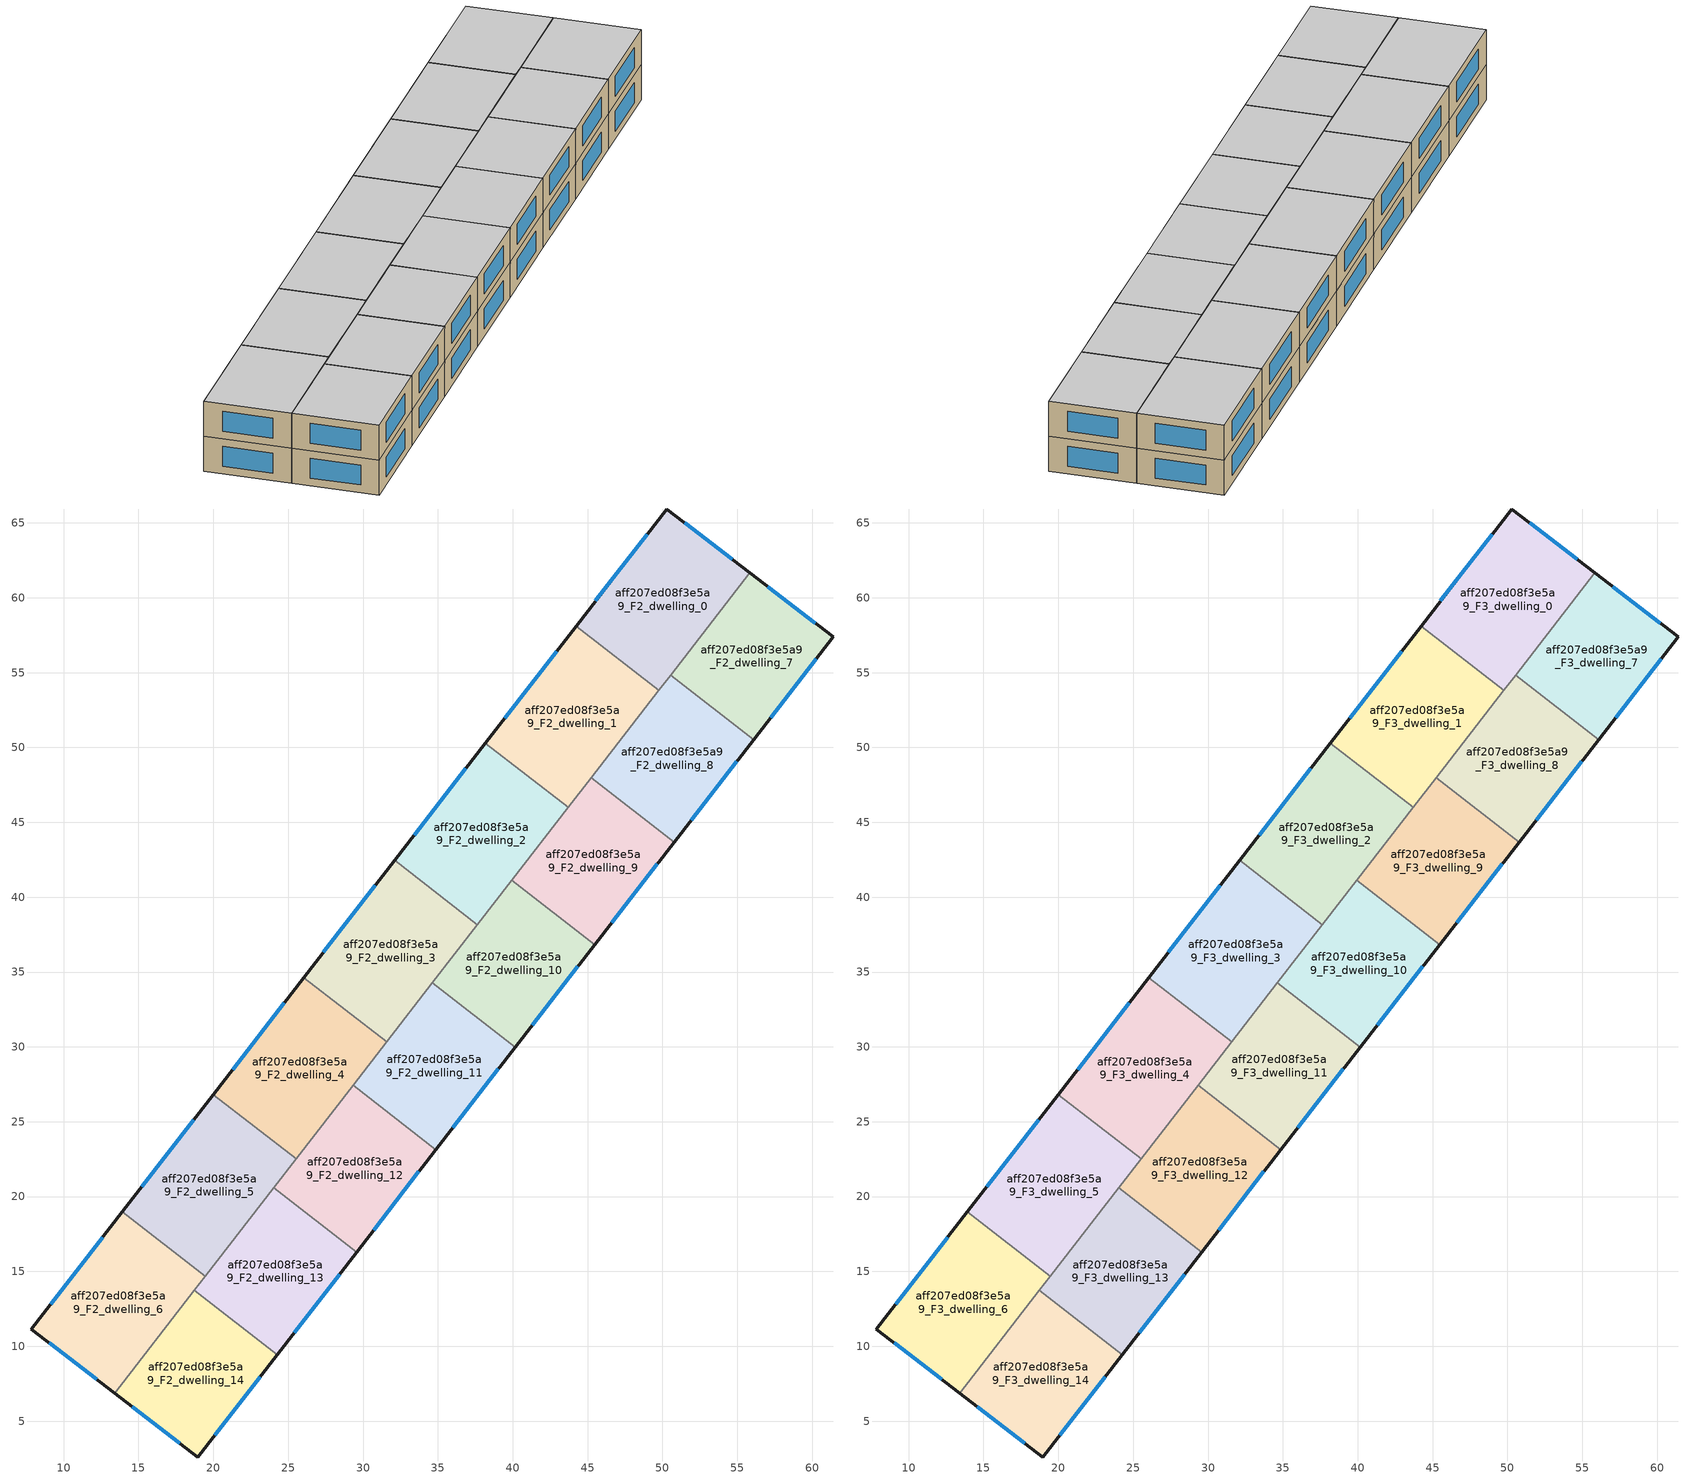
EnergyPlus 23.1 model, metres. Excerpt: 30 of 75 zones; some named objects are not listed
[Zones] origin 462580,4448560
aff207ed08f3e5a9_F2_dwelling_0
 floor to aff207ed08f3e5a9_F1_dwelling_0 (EU_floor_Construction): 55.84,61.66 49.77,53.82 44.23,58.11 50.28,65.93 z6
 wall outside (EU_wall_Construction): 55.84,61.66 50.28,65.93 44.23,58.11 z6:9
 wall to aff207ed08f3e5a9_F2_dwelling_1 (EU_wall_Construction): 44.23,58.11 49.77,53.82 z6:9
 wall to aff207ed08f3e5a9_F2_dwelling_7 (EU_wall_Construction): 50.54,54.82 55.84,61.66 z6:9
 wall to aff207ed08f3e5a9_F2_dwelling_8 (EU_wall_Construction): 49.77,53.82 50.54,54.82 z6:9
 window (EU_Window_Construction): 54.65,62.57 51.47,65.01 / 48.99,64.25 45.53,59.79 z6.64:8.36
aff207ed08f3e5a9_F2_dwelling_1
 floor to aff207ed08f3e5a9_F1_dwelling_1 (EU_floor_Construction): 49.77,53.82 43.71,45.99 38.17,50.28 44.23,58.11 z6
 wall outside (EU_wall_Construction): 44.23,58.11 38.17,50.28 z6:9
 wall to aff207ed08f3e5a9_F2_dwelling_2 (EU_wall_Construction): 38.17,50.28 43.71,45.99 z6:9
 wall to aff207ed08f3e5a9_F2_dwelling_8 (EU_wall_Construction): 45.24,47.98 49.77,53.82 z6:9
 wall to aff207ed08f3e5a9_F2_dwelling_9 (EU_wall_Construction): 43.71,45.99 45.24,47.98 z6:9
 window (EU_Window_Construction): 42.93,56.43 39.47,51.96 z6.64:8.36
aff207ed08f3e5a9_F2_dwelling_10
 floor to aff207ed08f3e5a9_F1_dwelling_10 (EU_floor_Construction): 45.48,36.84 40.17,29.99 34.64,34.28 39.94,41.13 z6
 wall outside (EU_wall_Construction): 40.17,29.99 45.48,36.84 z6:9
 wall to aff207ed08f3e5a9_F2_dwelling_9 (EU_wall_Construction): 45.48,36.84 39.94,41.13 z6:9
 wall to aff207ed08f3e5a9_F2_dwelling_11 (EU_wall_Construction): 34.64,34.28 40.17,29.99 z6:9
 wall to aff207ed08f3e5a9_F2_dwelling_3 (EU_wall_Construction): 37.65,38.17 34.64,34.28 z6:9
 wall to aff207ed08f3e5a9_F2_dwelling_2 (EU_wall_Construction): 39.94,41.13 37.65,38.17 z6:9
 window (EU_Window_Construction): 41.31,31.46 44.34,35.37 z6.64:8.36
aff207ed08f3e5a9_F2_dwelling_11
 floor to aff207ed08f3e5a9_F1_dwelling_11 (EU_floor_Construction): 40.17,29.99 34.87,23.14 29.33,27.43 34.64,34.28 z6
 wall outside (EU_wall_Construction): 34.87,23.14 40.17,29.99 z6:9
 wall to aff207ed08f3e5a9_F2_dwelling_12 (EU_wall_Construction): 29.33,27.43 34.87,23.14 z6:9
 wall to aff207ed08f3e5a9_F2_dwelling_4 (EU_wall_Construction): 31.58,30.34 29.33,27.43 z6:9
 wall to aff207ed08f3e5a9_F2_dwelling_3 (EU_wall_Construction): 34.63,34.28 31.58,30.34 z6:9
 window (EU_Window_Construction): 36.01,24.61 39.04,28.52 z6.64:8.36
aff207ed08f3e5a9_F2_dwelling_12
 floor to aff207ed08f3e5a9_F1_dwelling_12 (EU_floor_Construction): 34.87,23.14 29.57,16.29 24.03,20.58 29.33,27.43 z6
 wall outside (EU_wall_Construction): 29.57,16.29 34.87,23.14 z6:9
 wall to aff207ed08f3e5a9_F2_dwelling_13 (EU_wall_Construction): 24.03,20.58 29.57,16.29 z6:9
 wall to aff207ed08f3e5a9_F2_dwelling_5 (EU_wall_Construction): 25.52,22.51 24.03,20.58 z6:9
 wall to aff207ed08f3e5a9_F2_dwelling_4 (EU_wall_Construction): 29.33,27.43 25.52,22.51 z6:9
 window (EU_Window_Construction): 30.7,17.76 33.73,21.68 z6.64:8.36
aff207ed08f3e5a9_F2_dwelling_13
 floor to aff207ed08f3e5a9_F1_dwelling_13 (EU_floor_Construction): 29.57,16.29 24.26,9.44 18.72,13.73 24.03,20.58 z6
 wall outside (EU_wall_Construction): 24.26,9.44 29.57,16.29 z6:9
 wall to aff207ed08f3e5a9_F2_dwelling_14 (EU_wall_Construction): 18.72,13.73 24.26,9.44 z6:9
 wall to aff207ed08f3e5a9_F2_dwelling_6 (EU_wall_Construction): 19.46,14.69 18.72,13.73 z6:9
 wall to aff207ed08f3e5a9_F2_dwelling_5 (EU_wall_Construction): 24.03,20.58 19.46,14.69 z6:9
 window (EU_Window_Construction): 25.39,10.91 28.43,14.83 z6.64:8.36
aff207ed08f3e5a9_F2_dwelling_14
 floor to aff207ed08f3e5a9_F1_dwelling_14 (EU_floor_Construction): 24.26,9.44 18.96,2.6 13.41,6.87 18.72,13.73 z6
 wall outside (EU_wall_Construction): 13.41,6.87 18.96,2.6 24.26,9.44 z6:9
 wall to aff207ed08f3e5a9_F2_dwelling_6 (EU_wall_Construction): 18.72,13.73 13.41,6.87 z6:9
 window (EU_Window_Construction): 20.09,4.07 23.12,7.98 / 14.6,5.96 17.77,3.52 z6.64:8.36
aff207ed08f3e5a9_F2_dwelling_2
 floor to aff207ed08f3e5a9_F1_dwelling_2 (EU_floor_Construction): 43.71,45.99 37.65,38.17 32.11,42.46 38.17,50.28 z6
 wall outside (EU_wall_Construction): 38.17,50.28 32.11,42.46 z6:9
 wall to aff207ed08f3e5a9_F2_dwelling_3 (EU_wall_Construction): 32.11,42.46 37.65,38.17 z6:9
 wall to aff207ed08f3e5a9_F2_dwelling_9 (EU_wall_Construction): 39.94,41.13 43.71,45.99 z6:9
 window (EU_Window_Construction): 36.87,48.61 33.4,44.13 z6.64:8.36
aff207ed08f3e5a9_F2_dwelling_3
 floor to aff207ed08f3e5a9_F1_dwelling_3 (EU_floor_Construction): 37.65,38.17 31.58,30.34 26.04,34.63 32.11,42.46 z6
 wall outside (EU_wall_Construction): 32.11,42.46 26.04,34.63 z6:9
 wall to aff207ed08f3e5a9_F2_dwelling_4 (EU_wall_Construction): 26.04,34.63 31.58,30.34 z6:9
 window (EU_Window_Construction): 30.81,40.78 27.34,36.31 z6.64:8.36
aff207ed08f3e5a9_F2_dwelling_4
 floor to aff207ed08f3e5a9_F1_dwelling_4 (EU_floor_Construction): 31.58,30.34 25.52,22.51 19.98,26.8 26.04,34.63 z6
 wall outside (EU_wall_Construction): 26.04,34.63 19.98,26.8 z6:9
 wall to aff207ed08f3e5a9_F2_dwelling_5 (EU_wall_Construction): 19.98,26.8 25.52,22.51 z6:9
 window (EU_Window_Construction): 24.75,32.95 21.28,28.48 z6.64:8.36
aff207ed08f3e5a9_F2_dwelling_5
 floor to aff207ed08f3e5a9_F1_dwelling_5 (EU_floor_Construction): 25.52,22.51 19.46,14.69 13.92,18.98 19.98,26.8 z6
 wall outside (EU_wall_Construction): 19.98,26.8 13.92,18.98 z6:9
 wall to aff207ed08f3e5a9_F2_dwelling_6 (EU_wall_Construction): 13.92,18.98 19.46,14.69 z6:9
 window (EU_Window_Construction): 18.68,25.13 15.22,20.65 z6.64:8.36
aff207ed08f3e5a9_F2_dwelling_6
 floor to aff207ed08f3e5a9_F1_dwelling_6 (EU_floor_Construction): 19.46,14.69 13.41,6.87 7.85,11.14 13.92,18.98 z6
 wall outside (EU_wall_Construction): 13.92,18.98 7.85,11.14 13.41,6.87 z6:9
 window (EU_Window_Construction): 9.04,10.23 12.22,7.79 / 12.62,17.3 9.15,12.82 z6.64:8.36
aff207ed08f3e5a9_F2_dwelling_7
 floor to aff207ed08f3e5a9_F1_dwelling_7 (EU_floor_Construction): 61.4,57.38 56.09,50.53 50.54,54.82 55.84,61.66 z6
 wall outside (EU_wall_Construction): 56.09,50.53 61.4,57.38 55.84,61.66 z6:9
 wall to aff207ed08f3e5a9_F2_dwelling_8 (EU_wall_Construction): 50.54,54.82 56.09,50.53 z6:9
 window (EU_Window_Construction): 60.2,58.3 57.03,60.74 / 57.22,52 60.26,55.91 z6.64:8.36
aff207ed08f3e5a9_F2_dwelling_8
 floor to aff207ed08f3e5a9_F1_dwelling_8 (EU_floor_Construction): 56.09,50.53 50.78,43.68 45.24,47.97 50.54,54.82 z6
 wall outside (EU_wall_Construction): 50.78,43.68 56.09,50.53 z6:9
 wall to aff207ed08f3e5a9_F2_dwelling_9 (EU_wall_Construction): 45.24,47.97 50.78,43.68 z6:9
 window (EU_Window_Construction): 51.92,45.15 54.95,49.06 z6.64:8.36
aff207ed08f3e5a9_F2_dwelling_9
 floor to aff207ed08f3e5a9_F1_dwelling_9 (EU_floor_Construction): 50.78,43.68 45.48,36.84 39.94,41.13 45.24,47.97 z6
 wall outside (EU_wall_Construction): 45.48,36.84 50.78,43.68 z6:9
 window (EU_Window_Construction): 46.62,38.3 49.65,42.22 z6.64:8.36
aff207ed08f3e5a9_F3_dwelling_0
 floor to aff207ed08f3e5a9_F2_dwelling_0 (EU_floor_Construction): 55.84,61.66 49.77,53.82 44.23,58.11 50.28,65.93 z9
 wall outside (EU_wall_Construction): 55.84,61.66 50.28,65.93 44.23,58.11 z9:12
 wall to aff207ed08f3e5a9_F3_dwelling_1 (EU_wall_Construction): 44.23,58.11 49.77,53.82 z9:12
 wall to aff207ed08f3e5a9_F3_dwelling_7 (EU_wall_Construction): 50.54,54.82 55.84,61.66 z9:12
 wall to aff207ed08f3e5a9_F3_dwelling_8 (EU_wall_Construction): 49.77,53.82 50.54,54.82 z9:12
 window (EU_Window_Construction): 54.65,62.57 51.47,65.01 / 48.99,64.25 45.53,59.79 z9.64:11.36
 ceiling to aff207ed08f3e5a9_F4_dwelling_0 (EU_floor_Construction): 49.77,53.82 55.84,61.66 50.28,65.93 44.23,58.11 z12
aff207ed08f3e5a9_F3_dwelling_1
 floor to aff207ed08f3e5a9_F2_dwelling_1 (EU_floor_Construction): 49.77,53.82 43.71,45.99 38.17,50.28 44.23,58.11 z9
 wall outside (EU_wall_Construction): 44.23,58.11 38.17,50.28 z9:12
 wall to aff207ed08f3e5a9_F3_dwelling_2 (EU_wall_Construction): 38.17,50.28 43.71,45.99 z9:12
 wall to aff207ed08f3e5a9_F3_dwelling_8 (EU_wall_Construction): 45.24,47.98 49.77,53.82 z9:12
 wall to aff207ed08f3e5a9_F3_dwelling_9 (EU_wall_Construction): 43.71,45.99 45.24,47.98 z9:12
 window (EU_Window_Construction): 42.93,56.43 39.47,51.96 z9.64:11.36
 ceiling to aff207ed08f3e5a9_F4_dwelling_1 (EU_floor_Construction): 43.71,45.99 49.77,53.82 44.23,58.11 38.17,50.28 z12
aff207ed08f3e5a9_F3_dwelling_10
 floor to aff207ed08f3e5a9_F2_dwelling_10 (EU_floor_Construction): 45.48,36.84 40.17,29.99 34.64,34.28 39.94,41.13 z9
 wall outside (EU_wall_Construction): 40.17,29.99 45.48,36.84 z9:12
 wall to aff207ed08f3e5a9_F3_dwelling_9 (EU_wall_Construction): 45.48,36.84 39.94,41.13 z9:12
 wall to aff207ed08f3e5a9_F3_dwelling_11 (EU_wall_Construction): 34.64,34.28 40.17,29.99 z9:12
 wall to aff207ed08f3e5a9_F3_dwelling_3 (EU_wall_Construction): 37.65,38.17 34.64,34.28 z9:12
 wall to aff207ed08f3e5a9_F3_dwelling_2 (EU_wall_Construction): 39.94,41.13 37.65,38.17 z9:12
 window (EU_Window_Construction): 41.31,31.46 44.34,35.37 z9.64:11.36
 ceiling to aff207ed08f3e5a9_F4_dwelling_10 (EU_floor_Construction): 40.17,29.99 45.48,36.84 39.94,41.13 34.64,34.28 z12
aff207ed08f3e5a9_F3_dwelling_11
 floor to aff207ed08f3e5a9_F2_dwelling_11 (EU_floor_Construction): 40.17,29.99 34.87,23.14 29.33,27.43 34.64,34.28 z9
 wall outside (EU_wall_Construction): 34.87,23.14 40.17,29.99 z9:12
 wall to aff207ed08f3e5a9_F3_dwelling_12 (EU_wall_Construction): 29.33,27.43 34.87,23.14 z9:12
 wall to aff207ed08f3e5a9_F3_dwelling_4 (EU_wall_Construction): 31.58,30.34 29.33,27.43 z9:12
 wall to aff207ed08f3e5a9_F3_dwelling_3 (EU_wall_Construction): 34.63,34.28 31.58,30.34 z9:12
 window (EU_Window_Construction): 36.01,24.61 39.04,28.52 z9.64:11.36
 ceiling to aff207ed08f3e5a9_F4_dwelling_11 (EU_floor_Construction): 34.87,23.14 40.17,29.99 34.64,34.28 29.33,27.43 z12
aff207ed08f3e5a9_F3_dwelling_12
 floor to aff207ed08f3e5a9_F2_dwelling_12 (EU_floor_Construction): 34.87,23.14 29.57,16.29 24.03,20.58 29.33,27.43 z9
 wall outside (EU_wall_Construction): 29.57,16.29 34.87,23.14 z9:12
 wall to aff207ed08f3e5a9_F3_dwelling_13 (EU_wall_Construction): 24.03,20.58 29.57,16.29 z9:12
 wall to aff207ed08f3e5a9_F3_dwelling_5 (EU_wall_Construction): 25.52,22.51 24.03,20.58 z9:12
 wall to aff207ed08f3e5a9_F3_dwelling_4 (EU_wall_Construction): 29.33,27.43 25.52,22.51 z9:12
 window (EU_Window_Construction): 30.7,17.76 33.73,21.68 z9.64:11.36
 ceiling to aff207ed08f3e5a9_F4_dwelling_12 (EU_floor_Construction): 29.57,16.29 34.87,23.14 29.33,27.43 24.03,20.58 z12
aff207ed08f3e5a9_F3_dwelling_13
 floor to aff207ed08f3e5a9_F2_dwelling_13 (EU_floor_Construction): 29.57,16.29 24.26,9.44 18.72,13.73 24.03,20.58 z9
 wall outside (EU_wall_Construction): 24.26,9.44 29.57,16.29 z9:12
 wall to aff207ed08f3e5a9_F3_dwelling_14 (EU_wall_Construction): 18.72,13.73 24.26,9.44 z9:12
 wall to aff207ed08f3e5a9_F3_dwelling_6 (EU_wall_Construction): 19.46,14.69 18.72,13.73 z9:12
 wall to aff207ed08f3e5a9_F3_dwelling_5 (EU_wall_Construction): 24.03,20.58 19.46,14.69 z9:12
 window (EU_Window_Construction): 25.39,10.91 28.43,14.83 z9.64:11.36
 ceiling to aff207ed08f3e5a9_F4_dwelling_13 (EU_floor_Construction): 24.26,9.44 29.57,16.29 24.03,20.58 18.72,13.73 z12
aff207ed08f3e5a9_F3_dwelling_14
 floor to aff207ed08f3e5a9_F2_dwelling_14 (EU_floor_Construction): 24.26,9.44 18.96,2.6 13.41,6.87 18.72,13.73 z9
 wall outside (EU_wall_Construction): 13.41,6.87 18.96,2.6 24.26,9.44 z9:12
 wall to aff207ed08f3e5a9_F3_dwelling_6 (EU_wall_Construction): 18.72,13.73 13.41,6.87 z9:12
 window (EU_Window_Construction): 20.09,4.07 23.12,7.98 / 14.6,5.96 17.77,3.52 z9.64:11.36
 ceiling to aff207ed08f3e5a9_F4_dwelling_14 (EU_floor_Construction): 18.96,2.6 24.26,9.44 18.72,13.73 13.41,6.87 z12
aff207ed08f3e5a9_F3_dwelling_2
 floor to aff207ed08f3e5a9_F2_dwelling_2 (EU_floor_Construction): 43.71,45.99 37.65,38.17 32.11,42.46 38.17,50.28 z9
 wall outside (EU_wall_Construction): 38.17,50.28 32.11,42.46 z9:12
 wall to aff207ed08f3e5a9_F3_dwelling_3 (EU_wall_Construction): 32.11,42.46 37.65,38.17 z9:12
 wall to aff207ed08f3e5a9_F3_dwelling_9 (EU_wall_Construction): 39.94,41.13 43.71,45.99 z9:12
 window (EU_Window_Construction): 36.87,48.61 33.4,44.13 z9.64:11.36
 ceiling to aff207ed08f3e5a9_F4_dwelling_2 (EU_floor_Construction): 37.65,38.17 43.71,45.99 38.17,50.28 32.11,42.46 z12
aff207ed08f3e5a9_F3_dwelling_3
 floor to aff207ed08f3e5a9_F2_dwelling_3 (EU_floor_Construction): 37.65,38.17 31.58,30.34 26.04,34.63 32.11,42.46 z9
 wall outside (EU_wall_Construction): 32.11,42.46 26.04,34.63 z9:12
 wall to aff207ed08f3e5a9_F3_dwelling_4 (EU_wall_Construction): 26.04,34.63 31.58,30.34 z9:12
 window (EU_Window_Construction): 30.81,40.78 27.34,36.31 z9.64:11.36
 ceiling to aff207ed08f3e5a9_F4_dwelling_3 (EU_floor_Construction): 31.58,30.34 37.65,38.17 32.11,42.46 26.04,34.63 z12
aff207ed08f3e5a9_F3_dwelling_4
 floor to aff207ed08f3e5a9_F2_dwelling_4 (EU_floor_Construction): 31.58,30.34 25.52,22.51 19.98,26.8 26.04,34.63 z9
 wall outside (EU_wall_Construction): 26.04,34.63 19.98,26.8 z9:12
 wall to aff207ed08f3e5a9_F3_dwelling_5 (EU_wall_Construction): 19.98,26.8 25.52,22.51 z9:12
 window (EU_Window_Construction): 24.75,32.95 21.28,28.48 z9.64:11.36
 ceiling to aff207ed08f3e5a9_F4_dwelling_4 (EU_floor_Construction): 25.52,22.51 31.58,30.34 26.04,34.63 19.98,26.8 z12
aff207ed08f3e5a9_F3_dwelling_5
 floor to aff207ed08f3e5a9_F2_dwelling_5 (EU_floor_Construction): 25.52,22.51 19.46,14.69 13.92,18.98 19.98,26.8 z9
 wall outside (EU_wall_Construction): 19.98,26.8 13.92,18.98 z9:12
 wall to aff207ed08f3e5a9_F3_dwelling_6 (EU_wall_Construction): 13.92,18.98 19.46,14.69 z9:12
 window (EU_Window_Construction): 18.68,25.13 15.22,20.65 z9.64:11.36
 ceiling to aff207ed08f3e5a9_F4_dwelling_5 (EU_floor_Construction): 19.46,14.69 25.52,22.51 19.98,26.8 13.92,18.98 z12
aff207ed08f3e5a9_F3_dwelling_6
 floor to aff207ed08f3e5a9_F2_dwelling_6 (EU_floor_Construction): 19.46,14.69 13.41,6.87 7.85,11.14 13.92,18.98 z9
 wall outside (EU_wall_Construction): 13.92,18.98 7.85,11.14 13.41,6.87 z9:12
 window (EU_Window_Construction): 9.04,10.23 12.22,7.79 / 12.62,17.3 9.15,12.82 z9.64:11.36
 ceiling to aff207ed08f3e5a9_F4_dwelling_6 (EU_floor_Construction): 13.41,6.87 19.46,14.69 13.92,18.98 7.85,11.14 z12
aff207ed08f3e5a9_F3_dwelling_7
 floor to aff207ed08f3e5a9_F2_dwelling_7 (EU_floor_Construction): 61.4,57.38 56.09,50.53 50.54,54.82 55.84,61.66 z9
 wall outside (EU_wall_Construction): 56.09,50.53 61.4,57.38 55.84,61.66 z9:12
 wall to aff207ed08f3e5a9_F3_dwelling_8 (EU_wall_Construction): 50.54,54.82 56.09,50.53 z9:12
 window (EU_Window_Construction): 60.2,58.3 57.03,60.74 / 57.22,52 60.26,55.91 z9.64:11.36
 ceiling to aff207ed08f3e5a9_F4_dwelling_7 (EU_floor_Construction): 56.09,50.53 61.4,57.38 55.84,61.66 50.54,54.82 z12
aff207ed08f3e5a9_F3_dwelling_8
 floor to aff207ed08f3e5a9_F2_dwelling_8 (EU_floor_Construction): 56.09,50.53 50.78,43.68 45.24,47.97 50.54,54.82 z9
 wall outside (EU_wall_Construction): 50.78,43.68 56.09,50.53 z9:12
 wall to aff207ed08f3e5a9_F3_dwelling_9 (EU_wall_Construction): 45.24,47.97 50.78,43.68 z9:12
 window (EU_Window_Construction): 51.92,45.15 54.95,49.06 z9.64:11.36
 ceiling to aff207ed08f3e5a9_F4_dwelling_8 (EU_floor_Construction): 50.78,43.68 56.09,50.53 50.54,54.82 45.24,47.97 z12
aff207ed08f3e5a9_F3_dwelling_9
 floor to aff207ed08f3e5a9_F2_dwelling_9 (EU_floor_Construction): 50.78,43.68 45.48,36.84 39.94,41.13 45.24,47.97 z9
 wall outside (EU_wall_Construction): 45.48,36.84 50.78,43.68 z9:12
 window (EU_Window_Construction): 46.62,38.3 49.65,42.22 z9.64:11.36
 ceiling to aff207ed08f3e5a9_F4_dwelling_9 (EU_floor_Construction): 45.48,36.84 50.78,43.68 45.24,47.97 39.94,41.13 z12
[Building]
EU S2 Campaign: North Axis=0; Terrain=City; Solar Distribution=FullExterior
[Site:Location]
Yerevan-Zvartnots.Intl.AP: Latitude=40.15; Longitude=44.383; Time Zone=4; Elevation=854
[SizingPeriod:WeatherFileDays]
AnnualSizingPeriod: Begin Month=1; Begin Day of Month=1; End Month=12; End Day of Month=31; Day of Week for Start Day=Monday; Use Weather File Daylight Saving Period=No; Use Weather File Rain and Snow Indicators=No
[MATERIAL]
EU_InternalMass_Material: Roughness=MediumRough; Thickness=0.1; Conductivity=1; Density=1800; Specific Heat=900; Thermal Absorptance=0.9; Solar Absorptance=0.7; Visible Absorptance=0.7
[MATERIAL:NOMASS] Roughness=MediumRough; Thermal Absorptance=0.9; Solar Absorptance=0.7; Visible Absorptance=0.7
Name | Thermal Resistance
EU_wall_NoMass | 1.05043
EU_floor_NoMass | 0.478065
[WINDOWMATERIAL:SIMPLEGLAZINGSYSTEM]
EU_Window_SimpleGlazing: UFactor=2.5566; Solar Heat Gain Coefficient=0.75; Visible Transmittance=0.75
[CONSTRUCTION]
EU_wall_Construction: EU_wall_NoMass
EU_floor_Construction: EU_floor_NoMass
EU_Window_Construction: EU_Window_SimpleGlazing
EU_InternalMass_Construction: EU_InternalMass_Material
[ZONE] Type=1; Multiplier=1; Ceiling Height=autocalculate; Floor Area=autocalculate; Part of Total Floor Area=Yes
Name | Volume
aff207ed08f3e5a9_F2_dwelling_0; aff207ed08f3e5a9_F3_dwelling_0; aff207ed08f3e5a9_F2_dwelling_2; aff207ed08f3e5a9_F3_dwelling_2 | 208.08
aff207ed08f3e5a9_F2_dwelling_1; aff207ed08f3e5a9_F3_dwelling_1 | 208.079
aff207ed08f3e5a9_F2_dwelling_10; aff207ed08f3e5a9_F3_dwelling_10 | 182.08
aff207ed08f3e5a9_F2_dwelling_11; aff207ed08f3e5a9_F3_dwelling_11 | 182.072
aff207ed08f3e5a9_F2_dwelling_12; aff207ed08f3e5a9_F3_dwelling_12 | 182.085
aff207ed08f3e5a9_F2_dwelling_13; aff207ed08f3e5a9_F3_dwelling_13 | 182.111
aff207ed08f3e5a9_F2_dwelling_14; aff207ed08f3e5a9_F3_dwelling_14 | 182.083
aff207ed08f3e5a9_F2_dwelling_3; aff207ed08f3e5a9_F3_dwelling_3 | 208.086
aff207ed08f3e5a9_F2_dwelling_4; aff207ed08f3e5a9_F3_dwelling_4; aff207ed08f3e5a9_F2_dwelling_5; aff207ed08f3e5a9_F3_dwelling_5 | 208.103
aff207ed08f3e5a9_F2_dwelling_6; aff207ed08f3e5a9_F3_dwelling_6 | 208.091
aff207ed08f3e5a9_F2_dwelling_7; aff207ed08f3e5a9_F3_dwelling_7 | 182.078
aff207ed08f3e5a9_F2_dwelling_8; aff207ed08f3e5a9_F3_dwelling_8 | 182.086
aff207ed08f3e5a9_F2_dwelling_9; aff207ed08f3e5a9_F3_dwelling_9 | 182.095
[INTERNALMASS] Construction=EU_InternalMass_Construction
Name | Zone or ZoneList | Surface Area
aff207ed08f3e5a9_F2_dwelling_0_EU_InternalMass | aff207ed08f3e5a9_F2_dwelling_0 | 69.36
aff207ed08f3e5a9_F2_dwelling_1_EU_InternalMass | aff207ed08f3e5a9_F2_dwelling_1 | 69.3597
aff207ed08f3e5a9_F2_dwelling_2_EU_InternalMass | aff207ed08f3e5a9_F2_dwelling_2 | 69.36
aff207ed08f3e5a9_F2_dwelling_3_EU_InternalMass | aff207ed08f3e5a9_F2_dwelling_3 | 69.3618
aff207ed08f3e5a9_F2_dwelling_4_EU_InternalMass | aff207ed08f3e5a9_F2_dwelling_4 | 69.3676
aff207ed08f3e5a9_F2_dwelling_5_EU_InternalMass | aff207ed08f3e5a9_F2_dwelling_5 | 69.3676
aff207ed08f3e5a9_F2_dwelling_6_EU_InternalMass | aff207ed08f3e5a9_F2_dwelling_6 | 69.3638
aff207ed08f3e5a9_F2_dwelling_7_EU_InternalMass | aff207ed08f3e5a9_F2_dwelling_7 | 60.6925
aff207ed08f3e5a9_F2_dwelling_8_EU_InternalMass | aff207ed08f3e5a9_F2_dwelling_8 | 60.6954
aff207ed08f3e5a9_F2_dwelling_9_EU_InternalMass | aff207ed08f3e5a9_F2_dwelling_9 | 60.6986
aff207ed08f3e5a9_F2_dwelling_10_EU_InternalMass | aff207ed08f3e5a9_F2_dwelling_10 | 60.6932
aff207ed08f3e5a9_F2_dwelling_11_EU_InternalMass | aff207ed08f3e5a9_F2_dwelling_11 | 60.6908
aff207ed08f3e5a9_F2_dwelling_12_EU_InternalMass | aff207ed08f3e5a9_F2_dwelling_12 | 60.6951
aff207ed08f3e5a9_F2_dwelling_13_EU_InternalMass | aff207ed08f3e5a9_F2_dwelling_13 | 60.7036
aff207ed08f3e5a9_F2_dwelling_14_EU_InternalMass | aff207ed08f3e5a9_F2_dwelling_14 | 60.6946
aff207ed08f3e5a9_F3_dwelling_0_EU_InternalMass | aff207ed08f3e5a9_F3_dwelling_0 | 69.36
aff207ed08f3e5a9_F3_dwelling_1_EU_InternalMass | aff207ed08f3e5a9_F3_dwelling_1 | 69.3597
aff207ed08f3e5a9_F3_dwelling_2_EU_InternalMass | aff207ed08f3e5a9_F3_dwelling_2 | 69.36
aff207ed08f3e5a9_F3_dwelling_3_EU_InternalMass | aff207ed08f3e5a9_F3_dwelling_3 | 69.3618
aff207ed08f3e5a9_F3_dwelling_4_EU_InternalMass | aff207ed08f3e5a9_F3_dwelling_4 | 69.3676
aff207ed08f3e5a9_F3_dwelling_5_EU_InternalMass | aff207ed08f3e5a9_F3_dwelling_5 | 69.3676
aff207ed08f3e5a9_F3_dwelling_6_EU_InternalMass | aff207ed08f3e5a9_F3_dwelling_6 | 69.3638
aff207ed08f3e5a9_F3_dwelling_7_EU_InternalMass | aff207ed08f3e5a9_F3_dwelling_7 | 60.6925
aff207ed08f3e5a9_F3_dwelling_8_EU_InternalMass | aff207ed08f3e5a9_F3_dwelling_8 | 60.6954
aff207ed08f3e5a9_F3_dwelling_9_EU_InternalMass | aff207ed08f3e5a9_F3_dwelling_9 | 60.6986
aff207ed08f3e5a9_F3_dwelling_10_EU_InternalMass | aff207ed08f3e5a9_F3_dwelling_10 | 60.6932
aff207ed08f3e5a9_F3_dwelling_11_EU_InternalMass | aff207ed08f3e5a9_F3_dwelling_11 | 60.6908
aff207ed08f3e5a9_F3_dwelling_12_EU_InternalMass | aff207ed08f3e5a9_F3_dwelling_12 | 60.6951
aff207ed08f3e5a9_F3_dwelling_13_EU_InternalMass | aff207ed08f3e5a9_F3_dwelling_13 | 60.7036
aff207ed08f3e5a9_F3_dwelling_14_EU_InternalMass | aff207ed08f3e5a9_F3_dwelling_14 | 60.6946
[OTHEREQUIPMENT] Fuel Type=Electricity; Design Level Calculation Method=Watts/Area; Power per Zone Floor Area=1; Fraction Latent=0; Fraction Radiant=0; Fraction Lost=0; Carbon Dioxide Generation Rate=0; EndUse Subcategory=EU_Step8_InternalGains
Name | Zone or ZoneList or Space or SpaceList | Schedule
EU_Step8_InternalGain_aff207ed08f3e5a9_F2_dwelling_0_f000 | aff207ed08f3e5a9_F2_dwelling_0 | EU_Step8_GainSchedule_aff207ed08f3e5a9_F2_dwelling_0_f000
EU_Step8_InternalGain_aff207ed08f3e5a9_F2_dwelling_1_f000 | aff207ed08f3e5a9_F2_dwelling_1 | EU_Step8_GainSchedule_aff207ed08f3e5a9_F2_dwelling_1_f000
EU_Step8_InternalGain_aff207ed08f3e5a9_F2_dwelling_2_f000 | aff207ed08f3e5a9_F2_dwelling_2 | EU_Step8_GainSchedule_aff207ed08f3e5a9_F2_dwelling_2_f000
EU_Step8_InternalGain_aff207ed08f3e5a9_F2_dwelling_3_f000 | aff207ed08f3e5a9_F2_dwelling_3 | EU_Step8_GainSchedule_aff207ed08f3e5a9_F2_dwelling_3_f000
EU_Step8_InternalGain_aff207ed08f3e5a9_F2_dwelling_4_f000 | aff207ed08f3e5a9_F2_dwelling_4 | EU_Step8_GainSchedule_aff207ed08f3e5a9_F2_dwelling_4_f000
EU_Step8_InternalGain_aff207ed08f3e5a9_F2_dwelling_5_f000 | aff207ed08f3e5a9_F2_dwelling_5 | EU_Step8_GainSchedule_aff207ed08f3e5a9_F2_dwelling_5_f000
EU_Step8_InternalGain_aff207ed08f3e5a9_F2_dwelling_6_f000 | aff207ed08f3e5a9_F2_dwelling_6 | EU_Step8_GainSchedule_aff207ed08f3e5a9_F2_dwelling_6_f000
EU_Step8_InternalGain_aff207ed08f3e5a9_F2_dwelling_7_f000 | aff207ed08f3e5a9_F2_dwelling_7 | EU_Step8_GainSchedule_aff207ed08f3e5a9_F2_dwelling_7_f000
EU_Step8_InternalGain_aff207ed08f3e5a9_F2_dwelling_8_f000 | aff207ed08f3e5a9_F2_dwelling_8 | EU_Step8_GainSchedule_aff207ed08f3e5a9_F2_dwelling_8_f000
EU_Step8_InternalGain_aff207ed08f3e5a9_F2_dwelling_9_f000 | aff207ed08f3e5a9_F2_dwelling_9 | EU_Step8_GainSchedule_aff207ed08f3e5a9_F2_dwelling_9_f000
EU_Step8_InternalGain_aff207ed08f3e5a9_F2_dwelling_10_f000 | aff207ed08f3e5a9_F2_dwelling_10 | EU_Step8_GainSchedule_aff207ed08f3e5a9_F2_dwelling_10_f000
EU_Step8_InternalGain_aff207ed08f3e5a9_F2_dwelling_11_f000 | aff207ed08f3e5a9_F2_dwelling_11 | EU_Step8_GainSchedule_aff207ed08f3e5a9_F2_dwelling_11_f000
EU_Step8_InternalGain_aff207ed08f3e5a9_F2_dwelling_12_f000 | aff207ed08f3e5a9_F2_dwelling_12 | EU_Step8_GainSchedule_aff207ed08f3e5a9_F2_dwelling_12_f000
EU_Step8_InternalGain_aff207ed08f3e5a9_F2_dwelling_13_f000 | aff207ed08f3e5a9_F2_dwelling_13 | EU_Step8_GainSchedule_aff207ed08f3e5a9_F2_dwelling_13_f000
EU_Step8_InternalGain_aff207ed08f3e5a9_F2_dwelling_14_f000 | aff207ed08f3e5a9_F2_dwelling_14 | EU_Step8_GainSchedule_aff207ed08f3e5a9_F2_dwelling_14_f000
EU_Step8_InternalGain_aff207ed08f3e5a9_F3_dwelling_0_f000 | aff207ed08f3e5a9_F3_dwelling_0 | EU_Step8_GainSchedule_aff207ed08f3e5a9_F3_dwelling_0_f000
EU_Step8_InternalGain_aff207ed08f3e5a9_F3_dwelling_1_f000 | aff207ed08f3e5a9_F3_dwelling_1 | EU_Step8_GainSchedule_aff207ed08f3e5a9_F3_dwelling_1_f000
EU_Step8_InternalGain_aff207ed08f3e5a9_F3_dwelling_2_f000 | aff207ed08f3e5a9_F3_dwelling_2 | EU_Step8_GainSchedule_aff207ed08f3e5a9_F3_dwelling_2_f000
EU_Step8_InternalGain_aff207ed08f3e5a9_F3_dwelling_3_f000 | aff207ed08f3e5a9_F3_dwelling_3 | EU_Step8_GainSchedule_aff207ed08f3e5a9_F3_dwelling_3_f000
EU_Step8_InternalGain_aff207ed08f3e5a9_F3_dwelling_4_f000 | aff207ed08f3e5a9_F3_dwelling_4 | EU_Step8_GainSchedule_aff207ed08f3e5a9_F3_dwelling_4_f000
EU_Step8_InternalGain_aff207ed08f3e5a9_F3_dwelling_5_f000 | aff207ed08f3e5a9_F3_dwelling_5 | EU_Step8_GainSchedule_aff207ed08f3e5a9_F3_dwelling_5_f000
EU_Step8_InternalGain_aff207ed08f3e5a9_F3_dwelling_6_f000 | aff207ed08f3e5a9_F3_dwelling_6 | EU_Step8_GainSchedule_aff207ed08f3e5a9_F3_dwelling_6_f000
EU_Step8_InternalGain_aff207ed08f3e5a9_F3_dwelling_7_f000 | aff207ed08f3e5a9_F3_dwelling_7 | EU_Step8_GainSchedule_aff207ed08f3e5a9_F3_dwelling_7_f000
EU_Step8_InternalGain_aff207ed08f3e5a9_F3_dwelling_8_f000 | aff207ed08f3e5a9_F3_dwelling_8 | EU_Step8_GainSchedule_aff207ed08f3e5a9_F3_dwelling_8_f000
EU_Step8_InternalGain_aff207ed08f3e5a9_F3_dwelling_9_f000 | aff207ed08f3e5a9_F3_dwelling_9 | EU_Step8_GainSchedule_aff207ed08f3e5a9_F3_dwelling_9_f000
EU_Step8_InternalGain_aff207ed08f3e5a9_F3_dwelling_10_f000 | aff207ed08f3e5a9_F3_dwelling_10 | EU_Step8_GainSchedule_aff207ed08f3e5a9_F3_dwelling_10_f000
EU_Step8_InternalGain_aff207ed08f3e5a9_F3_dwelling_11_f000 | aff207ed08f3e5a9_F3_dwelling_11 | EU_Step8_GainSchedule_aff207ed08f3e5a9_F3_dwelling_11_f000
EU_Step8_InternalGain_aff207ed08f3e5a9_F3_dwelling_12_f000 | aff207ed08f3e5a9_F3_dwelling_12 | EU_Step8_GainSchedule_aff207ed08f3e5a9_F3_dwelling_12_f000
EU_Step8_InternalGain_aff207ed08f3e5a9_F3_dwelling_13_f000 | aff207ed08f3e5a9_F3_dwelling_13 | EU_Step8_GainSchedule_aff207ed08f3e5a9_F3_dwelling_13_f000
EU_Step8_InternalGain_aff207ed08f3e5a9_F3_dwelling_14_f000 | aff207ed08f3e5a9_F3_dwelling_14 | EU_Step8_GainSchedule_aff207ed08f3e5a9_F3_dwelling_14_f000
[ZONEVENTILATION:DESIGNFLOWRATE] Schedule=EU_AlwaysOn; Design Flow Rate Calculation Method=AirChanges/Hour; Air Changes per Hour=0.557805; Ventilation Type=Natural; Fan Pressure Rise=0; Fan Total Efficiency=1; Constant Term Coefficient=1; Temperature Term Coefficient=0; Velocity Term Coefficient=0; Velocity Squared Term Coefficient=0; Minimum Indoor Temperature=-100; Maximum Indoor Temperature=100; Delta Temperature=-100; Minimum Outdoor Temperature=-100; Maximum Outdoor Temperature=100; Maximum Wind Speed=40
Name | Zone or ZoneList or Space or SpaceList
EU_ConstantAir_aff207ed08f3e5a9_F2_dwelling_0 | aff207ed08f3e5a9_F2_dwelling_0
EU_ConstantAir_aff207ed08f3e5a9_F2_dwelling_1 | aff207ed08f3e5a9_F2_dwelling_1
EU_ConstantAir_aff207ed08f3e5a9_F2_dwelling_2 | aff207ed08f3e5a9_F2_dwelling_2
EU_ConstantAir_aff207ed08f3e5a9_F2_dwelling_3 | aff207ed08f3e5a9_F2_dwelling_3
EU_ConstantAir_aff207ed08f3e5a9_F2_dwelling_4 | aff207ed08f3e5a9_F2_dwelling_4
EU_ConstantAir_aff207ed08f3e5a9_F2_dwelling_5 | aff207ed08f3e5a9_F2_dwelling_5
EU_ConstantAir_aff207ed08f3e5a9_F2_dwelling_6 | aff207ed08f3e5a9_F2_dwelling_6
EU_ConstantAir_aff207ed08f3e5a9_F2_dwelling_7 | aff207ed08f3e5a9_F2_dwelling_7
EU_ConstantAir_aff207ed08f3e5a9_F2_dwelling_8 | aff207ed08f3e5a9_F2_dwelling_8
EU_ConstantAir_aff207ed08f3e5a9_F2_dwelling_9 | aff207ed08f3e5a9_F2_dwelling_9
EU_ConstantAir_aff207ed08f3e5a9_F2_dwelling_10 | aff207ed08f3e5a9_F2_dwelling_10
EU_ConstantAir_aff207ed08f3e5a9_F2_dwelling_11 | aff207ed08f3e5a9_F2_dwelling_11
EU_ConstantAir_aff207ed08f3e5a9_F2_dwelling_12 | aff207ed08f3e5a9_F2_dwelling_12
EU_ConstantAir_aff207ed08f3e5a9_F2_dwelling_13 | aff207ed08f3e5a9_F2_dwelling_13
EU_ConstantAir_aff207ed08f3e5a9_F2_dwelling_14 | aff207ed08f3e5a9_F2_dwelling_14
EU_ConstantAir_aff207ed08f3e5a9_F3_dwelling_0 | aff207ed08f3e5a9_F3_dwelling_0
EU_ConstantAir_aff207ed08f3e5a9_F3_dwelling_1 | aff207ed08f3e5a9_F3_dwelling_1
EU_ConstantAir_aff207ed08f3e5a9_F3_dwelling_2 | aff207ed08f3e5a9_F3_dwelling_2
EU_ConstantAir_aff207ed08f3e5a9_F3_dwelling_3 | aff207ed08f3e5a9_F3_dwelling_3
EU_ConstantAir_aff207ed08f3e5a9_F3_dwelling_4 | aff207ed08f3e5a9_F3_dwelling_4
EU_ConstantAir_aff207ed08f3e5a9_F3_dwelling_5 | aff207ed08f3e5a9_F3_dwelling_5
EU_ConstantAir_aff207ed08f3e5a9_F3_dwelling_6 | aff207ed08f3e5a9_F3_dwelling_6
EU_ConstantAir_aff207ed08f3e5a9_F3_dwelling_7 | aff207ed08f3e5a9_F3_dwelling_7
EU_ConstantAir_aff207ed08f3e5a9_F3_dwelling_8 | aff207ed08f3e5a9_F3_dwelling_8
EU_ConstantAir_aff207ed08f3e5a9_F3_dwelling_9 | aff207ed08f3e5a9_F3_dwelling_9
EU_ConstantAir_aff207ed08f3e5a9_F3_dwelling_10 | aff207ed08f3e5a9_F3_dwelling_10
EU_ConstantAir_aff207ed08f3e5a9_F3_dwelling_11 | aff207ed08f3e5a9_F3_dwelling_11
EU_ConstantAir_aff207ed08f3e5a9_F3_dwelling_12 | aff207ed08f3e5a9_F3_dwelling_12
EU_ConstantAir_aff207ed08f3e5a9_F3_dwelling_13 | aff207ed08f3e5a9_F3_dwelling_13
EU_ConstantAir_aff207ed08f3e5a9_F3_dwelling_14 | aff207ed08f3e5a9_F3_dwelling_14
[HVACTEMPLATE:THERMOSTAT] Constant Heating Setpoint=20; Constant Cooling Setpoint=50
EU_HeatOnly_aff207ed08f3e5a9_F3_dwelling_12; EU_HeatOnly_aff207ed08f3e5a9_F3_dwelling_13; EU_HeatOnly_aff207ed08f3e5a9_F3_dwelling_14; EU_HeatOnly_aff207ed08f3e5a9_F4_dwelling_0; EU_HeatOnly_aff207ed08f3e5a9_F4_dwelling_1; EU_HeatOnly_aff207ed08f3e5a9_F4_dwelling_2; EU_HeatOnly_aff207ed08f3e5a9_F4_dwelling_3; EU_HeatOnly_aff207ed08f3e5a9_F4_dwelling_4; EU_HeatOnly_aff207ed08f3e5a9_F4_dwelling_5; EU_HeatOnly_aff207ed08f3e5a9_F4_dwelling_6; EU_HeatOnly_aff207ed08f3e5a9_F4_dwelling_7; EU_HeatOnly_aff207ed08f3e5a9_F4_dwelling_8; EU_HeatOnly_aff207ed08f3e5a9_F4_dwelling_9; EU_HeatOnly_aff207ed08f3e5a9_F4_dwelling_10; EU_HeatOnly_aff207ed08f3e5a9_F4_dwelling_11; EU_HeatOnly_aff207ed08f3e5a9_F4_dwelling_12; EU_HeatOnly_aff207ed08f3e5a9_F4_dwelling_13; EU_HeatOnly_aff207ed08f3e5a9_F4_dwelling_14
[HVACTEMPLATE:ZONE:IDEALLOADSAIRSYSTEM] System Availability Schedule=EU_AlwaysOn; Maximum Heating Supply Air Temperature=50; Minimum Cooling Supply Air Temperature=13; Maximum Heating Supply Air Humidity Ratio=0.0156; Minimum Cooling Supply Air Humidity Ratio=0.0077; Heating Limit=NoLimit; Cooling Limit=NoLimit; Heating Availability Schedule=EU_AlwaysOn; Cooling Availability Schedule=EU_CoolingOff; Dehumidification Control Type=ConstantSensibleHeatRatio; Cooling Sensible Heat Ratio=0.7; Dehumidification Setpoint=60; Humidification Control Type=None; Humidification Setpoint=30; Outdoor Air Method=None; Outdoor Air Flow Rate per Person=0.00944; Outdoor Air Flow Rate per Zone Floor Area=0; Outdoor Air Flow Rate per Zone=0; Demand Controlled Ventilation Type=None; Outdoor Air Economizer Type=NoEconomizer; Heat Recovery Type=None; Sensible Heat Recovery Effectiveness=0.7; Latent Heat Recovery Effectiveness=0.65
Name | Template Thermostat
aff207ed08f3e5a9_F2_dwelling_0 | EU_HeatOnly_aff207ed08f3e5a9_F2_dwelling_0
aff207ed08f3e5a9_F2_dwelling_1 | EU_HeatOnly_aff207ed08f3e5a9_F2_dwelling_1
aff207ed08f3e5a9_F2_dwelling_2 | EU_HeatOnly_aff207ed08f3e5a9_F2_dwelling_2
aff207ed08f3e5a9_F2_dwelling_3 | EU_HeatOnly_aff207ed08f3e5a9_F2_dwelling_3
aff207ed08f3e5a9_F2_dwelling_4 | EU_HeatOnly_aff207ed08f3e5a9_F2_dwelling_4
aff207ed08f3e5a9_F2_dwelling_5 | EU_HeatOnly_aff207ed08f3e5a9_F2_dwelling_5
aff207ed08f3e5a9_F2_dwelling_6 | EU_HeatOnly_aff207ed08f3e5a9_F2_dwelling_6
aff207ed08f3e5a9_F2_dwelling_7 | EU_HeatOnly_aff207ed08f3e5a9_F2_dwelling_7
aff207ed08f3e5a9_F2_dwelling_8 | EU_HeatOnly_aff207ed08f3e5a9_F2_dwelling_8
aff207ed08f3e5a9_F2_dwelling_9 | EU_HeatOnly_aff207ed08f3e5a9_F2_dwelling_9
aff207ed08f3e5a9_F2_dwelling_10 | EU_HeatOnly_aff207ed08f3e5a9_F2_dwelling_10
aff207ed08f3e5a9_F2_dwelling_11 | EU_HeatOnly_aff207ed08f3e5a9_F2_dwelling_11
aff207ed08f3e5a9_F2_dwelling_12 | EU_HeatOnly_aff207ed08f3e5a9_F2_dwelling_12
aff207ed08f3e5a9_F2_dwelling_13 | EU_HeatOnly_aff207ed08f3e5a9_F2_dwelling_13
aff207ed08f3e5a9_F2_dwelling_14 | EU_HeatOnly_aff207ed08f3e5a9_F2_dwelling_14
aff207ed08f3e5a9_F3_dwelling_0 | EU_HeatOnly_aff207ed08f3e5a9_F3_dwelling_0
aff207ed08f3e5a9_F3_dwelling_1 | EU_HeatOnly_aff207ed08f3e5a9_F3_dwelling_1
aff207ed08f3e5a9_F3_dwelling_2 | EU_HeatOnly_aff207ed08f3e5a9_F3_dwelling_2
aff207ed08f3e5a9_F3_dwelling_3 | EU_HeatOnly_aff207ed08f3e5a9_F3_dwelling_3
aff207ed08f3e5a9_F3_dwelling_4 | EU_HeatOnly_aff207ed08f3e5a9_F3_dwelling_4
aff207ed08f3e5a9_F3_dwelling_5 | EU_HeatOnly_aff207ed08f3e5a9_F3_dwelling_5
aff207ed08f3e5a9_F3_dwelling_6 | EU_HeatOnly_aff207ed08f3e5a9_F3_dwelling_6
aff207ed08f3e5a9_F3_dwelling_7 | EU_HeatOnly_aff207ed08f3e5a9_F3_dwelling_7
aff207ed08f3e5a9_F3_dwelling_8 | EU_HeatOnly_aff207ed08f3e5a9_F3_dwelling_8
aff207ed08f3e5a9_F3_dwelling_9 | EU_HeatOnly_aff207ed08f3e5a9_F3_dwelling_9
aff207ed08f3e5a9_F3_dwelling_10 | EU_HeatOnly_aff207ed08f3e5a9_F3_dwelling_10
aff207ed08f3e5a9_F3_dwelling_11 | EU_HeatOnly_aff207ed08f3e5a9_F3_dwelling_11
aff207ed08f3e5a9_F3_dwelling_12 | EU_HeatOnly_aff207ed08f3e5a9_F3_dwelling_12
aff207ed08f3e5a9_F3_dwelling_13 | EU_HeatOnly_aff207ed08f3e5a9_F3_dwelling_13
aff207ed08f3e5a9_F3_dwelling_14 | EU_HeatOnly_aff207ed08f3e5a9_F3_dwelling_14
[SIZING:ZONE] Zone Cooling Design Supply Air Temperature Input Method=SupplyAirTemperature; Zone Cooling Design Supply Air Temperature=13; Zone Heating Design Supply Air Temperature Input Method=SupplyAirTemperature; Zone Heating Design Supply Air Temperature=50; Zone Cooling Design Supply Air Humidity Ratio=0.008; Zone Heating Design Supply Air Humidity Ratio=0.008; Cooling Design Air Flow Method=DesignDay; Cooling Design Air Flow Rate=0; Cooling Minimum Air Flow per Zone Floor Area=0.000762; Cooling Minimum Air Flow=0; Cooling Minimum Air Flow Fraction=0.2; Heating Design Air Flow Method=DesignDay; Heating Design Air Flow Rate=0; Heating Maximum Air Flow per Zone Floor Area=0.002032; Heating Maximum Air Flow=0.141576; Heating Maximum Air Flow Fraction=0.3; Account for Dedicated Outdoor Air System=No; Dedicated Outdoor Air System Control Strategy=NeutralSupplyAir; Dedicated Outdoor Air Low Setpoint Temperature for Design=autosize; Dedicated Outdoor Air High Setpoint Temperature for Design=autosize; Zone Load Sizing Method=Sensible Load Only No Latent Load; Zone Latent Cooling Design Supply Air Humidity Ratio Input Method=HumidityRatioDifference; Zone Cooling Design Supply Air Humidity Ratio Difference=0.005; Zone Latent Heating Design Supply Air Humidity Ratio Input Method=HumidityRatioDifference; Zone Humidification Design Supply Air Humidity Ratio Difference=0.005
aff207ed08f3e5a9_F2_dwelling_0; aff207ed08f3e5a9_F2_dwelling_1; aff207ed08f3e5a9_F2_dwelling_2; aff207ed08f3e5a9_F2_dwelling_3; aff207ed08f3e5a9_F2_dwelling_4; aff207ed08f3e5a9_F2_dwelling_5; aff207ed08f3e5a9_F2_dwelling_6; aff207ed08f3e5a9_F2_dwelling_7; aff207ed08f3e5a9_F2_dwelling_8; aff207ed08f3e5a9_F2_dwelling_9; aff207ed08f3e5a9_F2_dwelling_10; aff207ed08f3e5a9_F2_dwelling_11; aff207ed08f3e5a9_F2_dwelling_12; aff207ed08f3e5a9_F2_dwelling_13; aff207ed08f3e5a9_F2_dwelling_14; aff207ed08f3e5a9_F3_dwelling_0; aff207ed08f3e5a9_F3_dwelling_1; aff207ed08f3e5a9_F3_dwelling_2; aff207ed08f3e5a9_F3_dwelling_3; aff207ed08f3e5a9_F3_dwelling_4; aff207ed08f3e5a9_F3_dwelling_5; aff207ed08f3e5a9_F3_dwelling_6; aff207ed08f3e5a9_F3_dwelling_7; aff207ed08f3e5a9_F3_dwelling_8; aff207ed08f3e5a9_F3_dwelling_9; aff207ed08f3e5a9_F3_dwelling_10; aff207ed08f3e5a9_F3_dwelling_11; aff207ed08f3e5a9_F3_dwelling_12; aff207ed08f3e5a9_F3_dwelling_13; aff207ed08f3e5a9_F3_dwelling_14
[SCHEDULE:CONSTANT]
Name | Hourly Value
EU_AlwaysOn | 1
EU_CoolingOff | 0
[SCHEDULE:FILE] Column Number=1; Rows to Skip at Top=0; Number of Hours of Data=8760; Column Separator=Comma; Interpolate to Timestep=No; Minutes per Item=60; Adjust Schedule for Daylight Savings=Yes
Name | File
EU_Step8_GainSchedule_aff207ed08f3e5a9_F2_dwelling_0_f000 | ../../schedules/aff207ed08f3e5a9/aff207ed08f3e5a9_F2_dwelling_0_f000_gain.csv
EU_Step8_GainSchedule_aff207ed08f3e5a9_F2_dwelling_1_f000 | ../../schedules/aff207ed08f3e5a9/aff207ed08f3e5a9_F2_dwelling_1_f000_gain.csv
EU_Step8_GainSchedule_aff207ed08f3e5a9_F2_dwelling_2_f000 | ../../schedules/aff207ed08f3e5a9/aff207ed08f3e5a9_F2_dwelling_2_f000_gain.csv
EU_Step8_GainSchedule_aff207ed08f3e5a9_F2_dwelling_3_f000 | ../../schedules/aff207ed08f3e5a9/aff207ed08f3e5a9_F2_dwelling_3_f000_gain.csv
EU_Step8_GainSchedule_aff207ed08f3e5a9_F2_dwelling_4_f000 | ../../schedules/aff207ed08f3e5a9/aff207ed08f3e5a9_F2_dwelling_4_f000_gain.csv
EU_Step8_GainSchedule_aff207ed08f3e5a9_F2_dwelling_5_f000 | ../../schedules/aff207ed08f3e5a9/aff207ed08f3e5a9_F2_dwelling_5_f000_gain.csv
EU_Step8_GainSchedule_aff207ed08f3e5a9_F2_dwelling_6_f000 | ../../schedules/aff207ed08f3e5a9/aff207ed08f3e5a9_F2_dwelling_6_f000_gain.csv
EU_Step8_GainSchedule_aff207ed08f3e5a9_F2_dwelling_7_f000 | ../../schedules/aff207ed08f3e5a9/aff207ed08f3e5a9_F2_dwelling_7_f000_gain.csv
EU_Step8_GainSchedule_aff207ed08f3e5a9_F2_dwelling_8_f000 | ../../schedules/aff207ed08f3e5a9/aff207ed08f3e5a9_F2_dwelling_8_f000_gain.csv
EU_Step8_GainSchedule_aff207ed08f3e5a9_F2_dwelling_9_f000 | ../../schedules/aff207ed08f3e5a9/aff207ed08f3e5a9_F2_dwelling_9_f000_gain.csv
EU_Step8_GainSchedule_aff207ed08f3e5a9_F2_dwelling_10_f000 | ../../schedules/aff207ed08f3e5a9/aff207ed08f3e5a9_F2_dwelling_10_f000_gain.csv
EU_Step8_GainSchedule_aff207ed08f3e5a9_F2_dwelling_11_f000 | ../../schedules/aff207ed08f3e5a9/aff207ed08f3e5a9_F2_dwelling_11_f000_gain.csv
EU_Step8_GainSchedule_aff207ed08f3e5a9_F2_dwelling_12_f000 | ../../schedules/aff207ed08f3e5a9/aff207ed08f3e5a9_F2_dwelling_12_f000_gain.csv
EU_Step8_GainSchedule_aff207ed08f3e5a9_F2_dwelling_13_f000 | ../../schedules/aff207ed08f3e5a9/aff207ed08f3e5a9_F2_dwelling_13_f000_gain.csv
EU_Step8_GainSchedule_aff207ed08f3e5a9_F2_dwelling_14_f000 | ../../schedules/aff207ed08f3e5a9/aff207ed08f3e5a9_F2_dwelling_14_f000_gain.csv
EU_Step8_GainSchedule_aff207ed08f3e5a9_F3_dwelling_0_f000 | ../../schedules/aff207ed08f3e5a9/aff207ed08f3e5a9_F3_dwelling_0_f000_gain.csv
EU_Step8_GainSchedule_aff207ed08f3e5a9_F3_dwelling_1_f000 | ../../schedules/aff207ed08f3e5a9/aff207ed08f3e5a9_F3_dwelling_1_f000_gain.csv
EU_Step8_GainSchedule_aff207ed08f3e5a9_F3_dwelling_2_f000 | ../../schedules/aff207ed08f3e5a9/aff207ed08f3e5a9_F3_dwelling_2_f000_gain.csv
EU_Step8_GainSchedule_aff207ed08f3e5a9_F3_dwelling_3_f000 | ../../schedules/aff207ed08f3e5a9/aff207ed08f3e5a9_F3_dwelling_3_f000_gain.csv
EU_Step8_GainSchedule_aff207ed08f3e5a9_F3_dwelling_4_f000 | ../../schedules/aff207ed08f3e5a9/aff207ed08f3e5a9_F3_dwelling_4_f000_gain.csv
EU_Step8_GainSchedule_aff207ed08f3e5a9_F3_dwelling_5_f000 | ../../schedules/aff207ed08f3e5a9/aff207ed08f3e5a9_F3_dwelling_5_f000_gain.csv
EU_Step8_GainSchedule_aff207ed08f3e5a9_F3_dwelling_6_f000 | ../../schedules/aff207ed08f3e5a9/aff207ed08f3e5a9_F3_dwelling_6_f000_gain.csv
EU_Step8_GainSchedule_aff207ed08f3e5a9_F3_dwelling_7_f000 | ../../schedules/aff207ed08f3e5a9/aff207ed08f3e5a9_F3_dwelling_7_f000_gain.csv
EU_Step8_GainSchedule_aff207ed08f3e5a9_F3_dwelling_8_f000 | ../../schedules/aff207ed08f3e5a9/aff207ed08f3e5a9_F3_dwelling_8_f000_gain.csv
EU_Step8_GainSchedule_aff207ed08f3e5a9_F3_dwelling_9_f000 | ../../schedules/aff207ed08f3e5a9/aff207ed08f3e5a9_F3_dwelling_9_f000_gain.csv
EU_Step8_GainSchedule_aff207ed08f3e5a9_F3_dwelling_10_f000 | ../../schedules/aff207ed08f3e5a9/aff207ed08f3e5a9_F3_dwelling_10_f000_gain.csv
EU_Step8_GainSchedule_aff207ed08f3e5a9_F3_dwelling_11_f000 | ../../schedules/aff207ed08f3e5a9/aff207ed08f3e5a9_F3_dwelling_11_f000_gain.csv
EU_Step8_GainSchedule_aff207ed08f3e5a9_F3_dwelling_12_f000 | ../../schedules/aff207ed08f3e5a9/aff207ed08f3e5a9_F3_dwelling_12_f000_gain.csv
EU_Step8_GainSchedule_aff207ed08f3e5a9_F3_dwelling_13_f000 | ../../schedules/aff207ed08f3e5a9/aff207ed08f3e5a9_F3_dwelling_13_f000_gain.csv
EU_Step8_GainSchedule_aff207ed08f3e5a9_F3_dwelling_14_f000 | ../../schedules/aff207ed08f3e5a9/aff207ed08f3e5a9_F3_dwelling_14_f000_gain.csv
